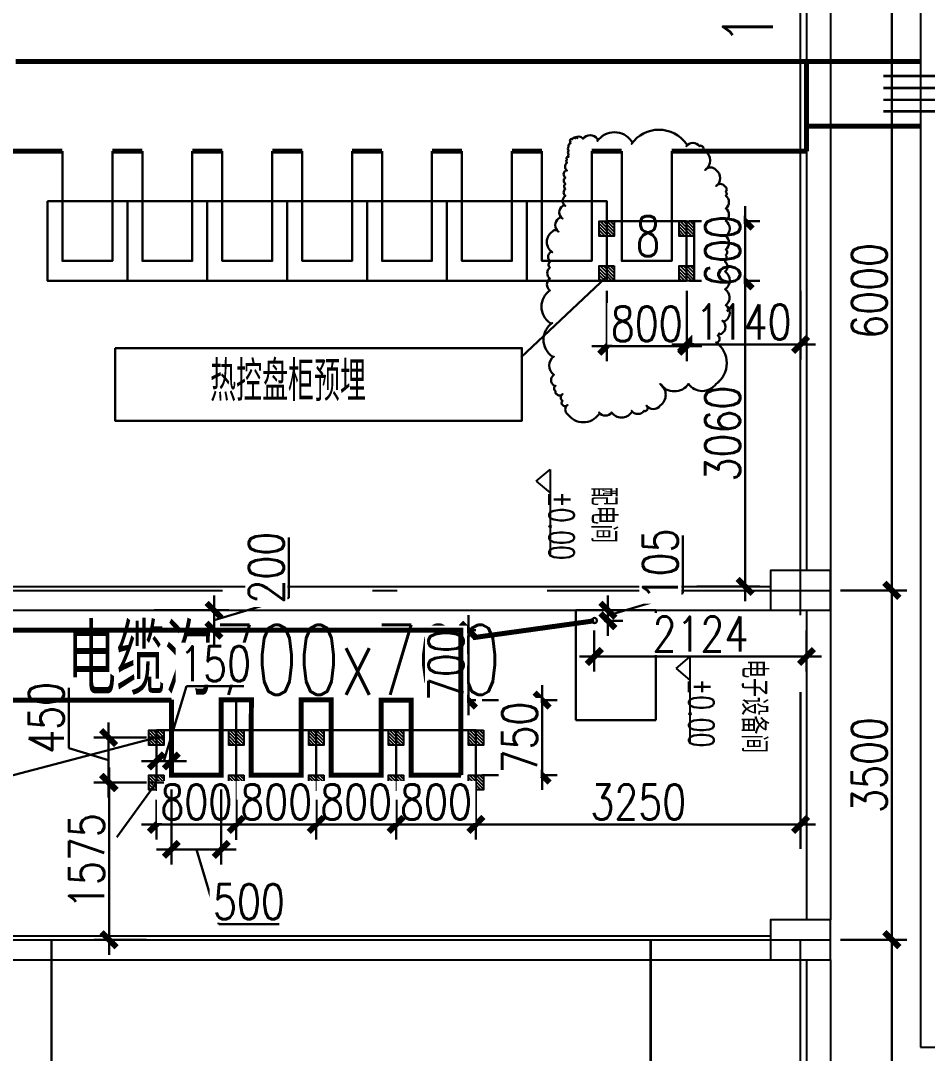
# Model space of a CAD drawing. Header units: millimetres. Extents: x -437359 to 106527, y -82378 to 117612.
# Drawn here: x -269966 to -260887, y 37759 to 48105 of the extents above; entities that cross this region are included whole.
import ezdxf
from ezdxf.enums import TextEntityAlignment as Align

# ---------------------------------------------------------------- set-up
doc = ezdxf.new("R2010")
doc.units = ezdxf.units.MM
doc.linetypes.add('ACAD_ISO10W100', pattern=[18.5, 12, -3, 0.5, -3])
doc.linetypes.add('DASH', pattern=[0.35, 0.25, -0.1])
for name, color, linetype in [('DIM_SYMB', 3, 'Continuous'), ('桥架标注', 2, 'Continuous'), ('生活水管道', 150, 'Continuous'), ('电气尺寸标注', 3, 'Continuous'), ('电气标注', 2, 'Continuous'), ('电缆敷设', 6, 'DASH')]:
    doc.layers.add(name, color=color, linetype=linetype)
doc.layers.add('中心线', color=1, linetype='ACAD_ISO10W100', lineweight=5)
doc.layers.add('电缆通道', color=3, linetype='Continuous', lineweight=30)
doc.styles.add('geditxt1', font='geditxt.shx', dxfattribs={"width": 0.65, "bigfont": 'hzfs_1.shx'})
doc.styles.add('HZ', font='geditxt.shx', dxfattribs={"width": 0.8, "bigfont": 'hzfs_1.shx'})
doc.styles.add('STYLE1', font='geditxt.shx', dxfattribs={"width": 0.7, "bigfont": 'hzfs_1.shx'})
doc.styles.add('统一字体', font='geditxt.shx', dxfattribs={"width": 0.75, "bigfont": 'hzfs_1.shx'})
doc.linetypes.add('10421', pattern='A,2,[150,AcadEref.ttf,S=1,R=0,X=0,Y=1],1e-11', length=2)
doc.dimstyles.new('yk1.50', dxfattribs={"dimtxt": 350, "dimasz": 150, "dimexe": 150, "dimexo": 100, "dimgap": 50, "dimtad": 1, "dimdec": 0, "dimdsep": 46, "dimtxsty": 'HZ', "dimblk": 'ARCHTICK', "dimcen": 2.5, "dimdle": 150, "dimclrd": 256, "dimclre": 256, "dimclrt": 256, "dimadec": 0, "dimazin": 0, "dimtfac": 1, "dimtdec": 0, "dimtmove": 1, "dimatfit": 3, "dimfxl": 1, "dimlwd": -1, "dimlwe": -1, "dimarcsym": 0})

# ---------------------------------------------------------------- blocks, each defined once
blk = doc.blocks.new('_ArchTick')
at = {"color": 0, "linetype": 'ByBlock', "const_width": 0.4}
blk.add_lwpolyline([(-0.5, -0.5), (0.5, 0.5)], dxfattribs=at)
blk = doc.blocks.new('*D87')
at = {"layer": 'Defpoints', "color": 0}
for p in [(-261857, 48398), (-261857, 42398), (-261243, 42398)]:
    blk.add_point(p, dxfattribs=at)
at = {"layer": '电缆通道'}
for p, q in [((-261243, 48548), (-261243, 42248)), ((-261757, 48398), (-261093, 48398)), ((-261757, 42398), (-261093, 42398))]:
    blk.add_line(p, q, dxfattribs=at)
at = {"layer": '电缆通道', "xscale": 150, "yscale": 150, "zscale": 150}
for p, rotation in [((-261243, 48398), 90), ((-261243, 42398), 270)]:
    blk.add_blockref('_ArchTick', p, dxfattribs=dict(at, rotation=rotation))
at = {"layer": '电缆通道', "insert": (-261468, 45398), "char_height": 350, "attachment_point": 5, "rotation": 90, "style": 'HZ'}
blk.add_mtext('6000', dxfattribs=at)
blk = doc.blocks.new('*D88')
at = {"layer": 'Defpoints', "color": 0}
for p in [(-261857, 42398), (-261857, 38898), (-261243, 38898)]:
    blk.add_point(p, dxfattribs=at)
at = {"layer": '电缆通道'}
for p, q in [((-261243, 42548), (-261243, 38748)), ((-261757, 42398), (-261093, 42398)), ((-261757, 38898), (-261093, 38898))]:
    blk.add_line(p, q, dxfattribs=at)
at = {"layer": '电缆通道', "xscale": 150, "yscale": 150, "zscale": 150}
for p, rotation in [((-261243, 42398), 90), ((-261243, 38898), 270)]:
    blk.add_blockref('_ArchTick', p, dxfattribs=dict(at, rotation=rotation))
at = {"layer": '电缆通道', "insert": (-261468, 40648), "char_height": 350, "attachment_point": 5, "rotation": 90, "style": 'HZ'}
blk.add_mtext('3500', dxfattribs=at)
blk = doc.blocks.new('*D89')
at = {"layer": 'Defpoints', "color": 0}
for p in [(-261857, 38898), (-261857, 32898), (-261243, 32898)]:
    blk.add_point(p, dxfattribs=at)
at = {"layer": '电缆通道'}
for p, q in [((-261243, 39048), (-261243, 32748)), ((-261757, 38898), (-261093, 38898)), ((-261757, 32898), (-261093, 32898))]:
    blk.add_line(p, q, dxfattribs=at)
at = {"layer": '电缆通道', "xscale": 150, "yscale": 150, "zscale": 150}
for p, rotation in [((-261243, 38898), 90), ((-261243, 32898), 270)]:
    blk.add_blockref('_ArchTick', p, dxfattribs=dict(at, rotation=rotation))
at = {"layer": '电缆通道', "insert": (-261468, 35898), "char_height": 350, "attachment_point": 5, "rotation": 90, "style": 'HZ'}
blk.add_mtext('6000', dxfattribs=at)
blk = doc.blocks.new('*D329')
at = {"layer": 'Defpoints', "color": 0}
for p in [(-265407, 40998), (-262157, 40998), (-262157, 40053)]:
    blk.add_point(p, dxfattribs=at)
at = {"layer": '电缆通道'}
for p, q in [((-265407, 40653), (-265407, 39903)), ((-262157, 40653), (-262157, 39903)), ((-265557, 40053), (-262007, 40053))]:
    blk.add_line(p, q, dxfattribs=at)
at = {"layer": '电缆通道', "xscale": 150, "yscale": 150, "zscale": 150, "rotation": 180}
blk.add_blockref('_ArchTick', (-265407, 40053), dxfattribs=at)
at = {"layer": '电缆通道', "xscale": 150, "yscale": 150, "zscale": 150}
blk.add_blockref('_ArchTick', (-262157, 40053), dxfattribs=at)
at = {"layer": '电缆通道', "insert": (-263782, 40278), "char_height": 350, "attachment_point": 5, "style": 'HZ', "bg_fill": 3, "box_fill_scale": 1.1, "bg_fill_color": 256, "bg_fill_true_color": 13158600, "bg_fill_transparency": 2048728}
blk.add_mtext('3250', dxfattribs=at)
blk = doc.blocks.new('*D330')
at = {"layer": '电缆通道'}
for p, q in [((-266207, 40298), (-266207, 39903)), ((-265407, 40298), (-265407, 39903)), ((-266357, 40053), (-265257, 40053))]:
    blk.add_line(p, q, dxfattribs=at)
at = {"layer": '电缆通道', "xscale": 150, "yscale": 150, "zscale": 150, "rotation": 180}
blk.add_blockref('_ArchTick', (-266207, 40053), dxfattribs=at)
at = {"layer": '电缆通道', "xscale": 150, "yscale": 150, "zscale": 150}
blk.add_blockref('_ArchTick', (-265407, 40053), dxfattribs=at)
at = {"layer": '电缆通道', "insert": (-265807, 40278), "char_height": 350, "attachment_point": 5, "style": 'HZ', "bg_fill": 3, "box_fill_scale": 1.1, "bg_fill_color": 256, "bg_fill_true_color": 13158600, "bg_fill_transparency": 3316204}
blk.add_mtext('800', dxfattribs=at)
at = {"layer": 'Defpoints', "color": 0}
for p in [(-266207, 40398), (-265407, 40398), (-265407, 40053)]:
    blk.add_point(p, dxfattribs=at)
blk = doc.blocks.new('*D331')
at = {"layer": '电缆通道'}
for p, q in [((-267007, 40298), (-267007, 39903)), ((-266207, 40298), (-266207, 39903)), ((-267157, 40053), (-266057, 40053))]:
    blk.add_line(p, q, dxfattribs=at)
at = {"layer": '电缆通道', "xscale": 150, "yscale": 150, "zscale": 150, "rotation": 180}
blk.add_blockref('_ArchTick', (-267007, 40053), dxfattribs=at)
at = {"layer": '电缆通道', "xscale": 150, "yscale": 150, "zscale": 150}
blk.add_blockref('_ArchTick', (-266207, 40053), dxfattribs=at)
at = {"layer": '电缆通道', "insert": (-266607, 40278), "char_height": 350, "attachment_point": 5, "style": 'HZ', "bg_fill": 3, "box_fill_scale": 1.1, "bg_fill_color": 256, "bg_fill_true_color": 13158600, "bg_fill_transparency": 3360684}
blk.add_mtext('800', dxfattribs=at)
at = {"layer": 'Defpoints', "color": 0}
for p in [(-267007, 40398), (-266207, 40398), (-266207, 40053)]:
    blk.add_point(p, dxfattribs=at)
blk = doc.blocks.new('*D332')
at = {"layer": '电缆通道'}
for p, q in [((-267807, 40298), (-267807, 39903)), ((-267007, 40298), (-267007, 39903)), ((-267957, 40053), (-266857, 40053))]:
    blk.add_line(p, q, dxfattribs=at)
at = {"layer": '电缆通道', "xscale": 150, "yscale": 150, "zscale": 150, "rotation": 180}
blk.add_blockref('_ArchTick', (-267807, 40053), dxfattribs=at)
at = {"layer": '电缆通道', "xscale": 150, "yscale": 150, "zscale": 150}
blk.add_blockref('_ArchTick', (-267007, 40053), dxfattribs=at)
at = {"layer": '电缆通道', "insert": (-267407, 40278), "char_height": 350, "attachment_point": 5, "style": 'HZ', "bg_fill": 3, "box_fill_scale": 1.1, "bg_fill_color": 256, "bg_fill_true_color": 13158600, "bg_fill_transparency": 2050276}
blk.add_mtext('800', dxfattribs=at)
at = {"layer": 'Defpoints', "color": 0}
for p in [(-267807, 40398), (-267007, 40398), (-267007, 40053)]:
    blk.add_point(p, dxfattribs=at)
blk = doc.blocks.new('*D333')
at = {"layer": '电缆通道'}
for p, q in [((-268607, 40298), (-268607, 39903)), ((-267807, 40298), (-267807, 39903)), ((-268757, 40053), (-267657, 40053))]:
    blk.add_line(p, q, dxfattribs=at)
at = {"layer": '电缆通道', "xscale": 150, "yscale": 150, "zscale": 150, "rotation": 180}
blk.add_blockref('_ArchTick', (-268607, 40053), dxfattribs=at)
at = {"layer": '电缆通道', "xscale": 150, "yscale": 150, "zscale": 150}
blk.add_blockref('_ArchTick', (-267807, 40053), dxfattribs=at)
at = {"layer": '电缆通道', "insert": (-268207, 40278), "char_height": 350, "attachment_point": 5, "style": 'HZ', "bg_fill": 3, "box_fill_scale": 1.1, "bg_fill_color": 256, "bg_fill_true_color": 13158600, "bg_fill_transparency": 2050276}
blk.add_mtext('800', dxfattribs=at)
at = {"layer": 'Defpoints', "color": 0}
for p in [(-268607, 40398), (-267807, 40398), (-267807, 40053)]:
    blk.add_point(p, dxfattribs=at)
blk = doc.blocks.new('*D334')
at = {"layer": 'Defpoints', "color": 0}
for p in [(-268607, 40473), (-269081, 38898), (-268607, 38898)]:
    blk.add_point(p, dxfattribs=at)
at = {"layer": '电缆通道'}
for p, q in [((-269081, 40623), (-269081, 38748)), ((-268707, 40473), (-269231, 40473)), ((-268707, 38898), (-269231, 38898))]:
    blk.add_line(p, q, dxfattribs=at)
at = {"layer": '电缆通道', "xscale": 150, "yscale": 150, "zscale": 150}
for p, rotation in [((-269081, 40473), 90), ((-269081, 38898), 270)]:
    blk.add_blockref('_ArchTick', p, dxfattribs=dict(at, rotation=rotation))
at = {"layer": '电缆通道', "insert": (-269306, 39685), "char_height": 350, "attachment_point": 5, "rotation": 90, "style": 'HZ', "bg_fill": 3, "box_fill_scale": 1.1, "bg_fill_color": 256, "bg_fill_true_color": 13158600, "bg_fill_transparency": 2050792}
blk.add_mtext('1575', dxfattribs=at)
blk = doc.blocks.new('*D335')
at = {"layer": 'Defpoints', "color": 0}
for p in [(-269085, 40923), (-268607, 40923), (-268607, 40473)]:
    blk.add_point(p, dxfattribs=at)
at = {"layer": '电缆通道'}
for p, q in [((-269485, 40818), (-269485, 41422)), ((-269085, 40323), (-269085, 41073)), ((-268707, 40923), (-269235, 40923)), ((-269085, 40698), (-269485, 40818)), ((-268707, 40473), (-269235, 40473))]:
    blk.add_line(p, q, dxfattribs=at)
at = {"layer": '电缆通道', "xscale": 150, "yscale": 150, "zscale": 150}
for p, rotation in [((-269085, 40923), 90), ((-269085, 40473), 270)]:
    blk.add_blockref('_ArchTick', p, dxfattribs=dict(at, rotation=rotation))
at = {"layer": '电缆通道', "insert": (-269710, 41120), "char_height": 350, "attachment_point": 5, "rotation": 90, "style": 'HZ', "bg_fill": 3, "box_fill_scale": 1.1, "bg_fill_color": 256, "bg_fill_true_color": 13158600, "bg_fill_transparency": 2050792}
blk.add_mtext('450', dxfattribs=at)
blk = doc.blocks.new('*D336')
at = {"layer": 'Defpoints', "color": 0}
for p in [(-268607, 40688), (-268607, 40688), (-268457, 40688)]:
    blk.add_point(p, dxfattribs=at)
at = {"layer": '电缆通道'}
for p, q in [((-268532, 40688), (-268307, 41438)), ((-268307, 41438), (-267731, 41438)), ((-268607, 40688), (-268607, 40838)), ((-268457, 40688), (-268457, 40838)), ((-268307, 40688), (-268757, 40688))]:
    blk.add_line(p, q, dxfattribs=at)
at = {"layer": '电缆通道', "xscale": 150, "yscale": 150, "zscale": 150, "rotation": 180}
blk.add_blockref('_ArchTick', (-268607, 40688), dxfattribs=at)
at = {"layer": '电缆通道', "xscale": 150, "yscale": 150, "zscale": 150}
blk.add_blockref('_ArchTick', (-268457, 40688), dxfattribs=at)
at = {"layer": '电缆通道', "insert": (-268019, 41663), "char_height": 350, "attachment_point": 5, "style": 'HZ', "bg_fill": 3, "box_fill_scale": 1.1, "bg_fill_color": 256, "bg_fill_true_color": 13158600, "bg_fill_transparency": 4062496}
blk.add_mtext('150', dxfattribs=at)
blk = doc.blocks.new('*D337')
at = {"layer": 'Defpoints', "color": 0}
for p in [(-268457, 40548), (-267957, 40548), (-267957, 39803)]:
    blk.add_point(p, dxfattribs=at)
at = {"layer": '电缆通道'}
for p, q in [((-268457, 40403), (-268457, 39653)), ((-267957, 40403), (-267957, 39653)), ((-268607, 39803), (-267807, 39803)), ((-268207, 39803), (-267982, 39053)), ((-267982, 39053), (-267378, 39053))]:
    blk.add_line(p, q, dxfattribs=at)
at = {"layer": '电缆通道', "xscale": 150, "yscale": 150, "zscale": 150, "rotation": 180}
blk.add_blockref('_ArchTick', (-268457, 39803), dxfattribs=at)
at = {"layer": '电缆通道', "xscale": 150, "yscale": 150, "zscale": 150}
blk.add_blockref('_ArchTick', (-267957, 39803), dxfattribs=at)
at = {"layer": '电缆通道', "insert": (-267680, 39278), "char_height": 350, "attachment_point": 5, "style": 'HZ', "bg_fill": 3, "box_fill_scale": 1.1, "bg_fill_color": 256, "bg_fill_true_color": 13158600, "bg_fill_transparency": 4053628}
blk.add_mtext('500', dxfattribs=at)
blk = doc.blocks.new('*D338')
at = {"layer": 'Defpoints', "color": 0}
for p in [(-272049, 42198), (-268030, 42198), (-272049, 41998)]:
    blk.add_point(p, dxfattribs=at)
at = {"layer": '电缆通道'}
for p, q in [((-267280, 42323), (-267280, 42927)), ((-268030, 41848), (-268030, 42348)), ((-268030, 42098), (-267280, 42323)), ((-268630, 42198), (-267880, 42198)), ((-268630, 41998), (-267880, 41998))]:
    blk.add_line(p, q, dxfattribs=at)
at = {"layer": '电缆通道', "xscale": 150, "yscale": 150, "zscale": 150}
for p, rotation in [((-268030, 42198), 90), ((-268030, 41998), 270)]:
    blk.add_blockref('_ArchTick', p, dxfattribs=dict(at, rotation=rotation))
at = {"layer": '电缆通道', "insert": (-267505, 42625), "char_height": 350, "attachment_point": 5, "rotation": 90, "style": 'HZ', "bg_fill": 3, "box_fill_scale": 1.1, "bg_fill_color": 256, "bg_fill_true_color": 13158600, "bg_fill_transparency": 1437}
blk.add_mtext('200', dxfattribs=at)
blk = doc.blocks.new('*D339')
at = {"layer": 'Defpoints', "color": 0}
for p in [(-265407, 41998), (-265407, 41298)]:
    blk.add_point(p, dxfattribs=at)
at = {"layer": '电缆通道'}
for p, q in [((-265482, 42148), (-265482, 41148)), ((-265482, 41998), (-265632, 41998)), ((-265482, 41298), (-265632, 41298))]:
    blk.add_line(p, q, dxfattribs=at)
at = {"layer": '电缆通道', "xscale": 150, "yscale": 150, "zscale": 150}
for p, rotation in [((-265482, 41998), 90), ((-265482, 41298), 270)]:
    blk.add_blockref('_ArchTick', p, dxfattribs=dict(at, rotation=rotation))
at = {"layer": '电缆通道', "insert": (-265707, 41648), "char_height": 350, "attachment_point": 5, "rotation": 90, "style": 'HZ', "bg_fill": 3, "box_fill_scale": 1.1, "bg_fill_color": 256, "bg_fill_true_color": 13158600, "bg_fill_transparency": 4031356}
blk.add_mtext('700', dxfattribs=at)
at = {"layer": 'Defpoints', "color": 0}
blk.add_point((-265482, 41298), dxfattribs=at)
blk = doc.blocks.new('*D340')
at = {"layer": 'Defpoints', "color": 0}
for p in [(-265557, 41298), (-265557, 40548)]:
    blk.add_point(p, dxfattribs=at)
at = {"layer": '电缆通道'}
for p, q in [((-264745, 41448), (-264745, 40398)), ((-265345, 41298), (-264595, 41298)), ((-265345, 40548), (-264595, 40548))]:
    blk.add_line(p, q, dxfattribs=at)
at = {"layer": '电缆通道', "xscale": 150, "yscale": 150, "zscale": 150}
for p, rotation in [((-264745, 41298), 90), ((-264745, 40548), 270)]:
    blk.add_blockref('_ArchTick', p, dxfattribs=dict(at, rotation=rotation))
at = {"layer": '电缆通道', "insert": (-264970, 40923), "char_height": 350, "attachment_point": 5, "rotation": 90, "style": 'HZ', "bg_fill": 3, "box_fill_scale": 1.1, "bg_fill_color": 256, "bg_fill_true_color": 13158600, "bg_fill_transparency": 10742256}
blk.add_mtext('750', dxfattribs=at)
at = {"layer": 'Defpoints', "color": 0}
blk.add_point((-264745, 40548), dxfattribs=at)
blk = doc.blocks.new('*D341')
at = {"layer": 'Defpoints', "color": 0}
for p in [(-264223, 42198), (-264086, 42198), (-264223, 42093)]:
    blk.add_point(p, dxfattribs=at)
at = {"layer": '电缆通道'}
for p, q in [((-263336, 42370), (-263336, 42946)), ((-264086, 42145), (-263336, 42370)), ((-264086, 41943), (-264086, 42348)), ((-264123, 42198), (-263936, 42198)), ((-264123, 42093), (-263936, 42093))]:
    blk.add_line(p, q, dxfattribs=at)
at = {"layer": '电缆通道', "xscale": 150, "yscale": 150, "zscale": 150}
for p, rotation in [((-264086, 42198), 90), ((-264086, 42093), 270)]:
    blk.add_blockref('_ArchTick', p, dxfattribs=dict(at, rotation=rotation))
at = {"layer": '电缆通道', "insert": (-263561, 42658), "char_height": 350, "attachment_point": 5, "rotation": 90, "style": 'HZ', "bg_fill": 3, "box_fill_scale": 1.1, "bg_fill_color": 256, "bg_fill_true_color": 13158600, "bg_fill_transparency": 4111516}
blk.add_mtext('105', dxfattribs=at)
blk = doc.blocks.new('*D342')
at = {"layer": 'Defpoints', "color": 0}
for p in [(-264222, 42095), (-262097, 42095), (-262097, 41735)]:
    blk.add_point(p, dxfattribs=at)
at = {"layer": '电缆通道'}
for p, q in [((-264222, 41995), (-264222, 41585)), ((-262097, 41995), (-262097, 41585)), ((-264372, 41735), (-261947, 41735))]:
    blk.add_line(p, q, dxfattribs=at)
at = {"layer": '电缆通道', "xscale": 150, "yscale": 150, "zscale": 150, "rotation": 180}
blk.add_blockref('_ArchTick', (-264222, 41735), dxfattribs=at)
at = {"layer": '电缆通道', "xscale": 150, "yscale": 150, "zscale": 150}
blk.add_blockref('_ArchTick', (-262097, 41735), dxfattribs=at)
at = {"layer": '电缆通道', "insert": (-263159, 41960), "char_height": 350, "attachment_point": 5, "style": 'HZ', "bg_fill": 3, "box_fill_scale": 1.1, "bg_fill_color": 256, "bg_fill_true_color": 13158600, "bg_fill_transparency": 2060416}
blk.add_mtext('2124', dxfattribs=at)
blk = doc.blocks.new('*D616')
at = {"layer": 'Defpoints', "color": 0}
for p in [(-264097, 45498), (-263297, 45498)]:
    blk.add_point(p, dxfattribs=at)
at = {"layer": '电缆通道'}
for p, q in [((-264097, 45398), (-264097, 44693)), ((-263297, 45398), (-263297, 44693)), ((-264247, 44843), (-263147, 44843))]:
    blk.add_line(p, q, dxfattribs=at)
at = {"layer": '电缆通道', "xscale": 150, "yscale": 150, "zscale": 150, "rotation": 180}
blk.add_blockref('_ArchTick', (-264097, 44843), dxfattribs=at)
at = {"layer": '电缆通道', "xscale": 150, "yscale": 150, "zscale": 150}
blk.add_blockref('_ArchTick', (-263297, 44843), dxfattribs=at)
at = {"layer": '电缆通道', "insert": (-263697, 45068), "char_height": 350, "attachment_point": 5, "style": 'HZ', "bg_fill": 3, "box_fill_scale": 1.1, "bg_fill_color": 256, "bg_fill_true_color": 13158600, "bg_fill_transparency": 1472}
blk.add_mtext('800', dxfattribs=at)
at = {"layer": 'Defpoints', "color": 0}
blk.add_point((-263297, 44843), dxfattribs=at)
blk = doc.blocks.new('*D617')
at = {"layer": 'Defpoints', "color": 0}
for p in [(-263297, 45498), (-262157, 45498), (-262157, 44862)]:
    blk.add_point(p, dxfattribs=at)
at = {"layer": '电缆通道'}
for p, q in [((-263297, 45398), (-263297, 44712)), ((-262157, 45398), (-262157, 44712)), ((-263447, 44862), (-262007, 44862))]:
    blk.add_line(p, q, dxfattribs=at)
at = {"layer": '电缆通道', "xscale": 150, "yscale": 150, "zscale": 150, "rotation": 180}
blk.add_blockref('_ArchTick', (-263297, 44862), dxfattribs=at)
at = {"layer": '电缆通道', "xscale": 150, "yscale": 150, "zscale": 150}
blk.add_blockref('_ArchTick', (-262157, 44862), dxfattribs=at)
at = {"layer": '电缆通道', "insert": (-262727, 45087), "char_height": 350, "attachment_point": 5, "style": 'HZ', "bg_fill": 3, "box_fill_scale": 1.1, "bg_fill_color": 256, "bg_fill_true_color": 13158600, "bg_fill_transparency": 87}
blk.add_mtext('1140', dxfattribs=at)
blk = doc.blocks.new('*D618')
at = {"layer": 'Defpoints', "color": 0}
for p in [(-263297, 45498), (-263297, 42438), (-262713, 42438)]:
    blk.add_point(p, dxfattribs=at)
at = {"layer": '电缆通道'}
for p, q in [((-262713, 45648), (-262713, 42288)), ((-263197, 45498), (-262563, 45498)), ((-263197, 42438), (-262563, 42438))]:
    blk.add_line(p, q, dxfattribs=at)
at = {"layer": '电缆通道', "xscale": 150, "yscale": 150, "zscale": 150}
for p, rotation in [((-262713, 45498), 90), ((-262713, 42438), 270)]:
    blk.add_blockref('_ArchTick', p, dxfattribs=dict(at, rotation=rotation))
at = {"layer": '电缆通道', "insert": (-262938, 43968), "char_height": 350, "attachment_point": 5, "rotation": 90, "style": 'HZ', "bg_fill": 3, "box_fill_scale": 1.1, "bg_fill_color": 256, "bg_fill_true_color": 13158600, "bg_fill_transparency": 982}
blk.add_mtext('3060', dxfattribs=at)
blk = doc.blocks.new('*D621')
at = {"layer": 'Defpoints', "color": 0}
for p in [(-263372, 46098), (-263372, 45498)]:
    blk.add_point(p, dxfattribs=at)
at = {"layer": '电缆通道'}
for p, q in [((-262713, 46248), (-262713, 45348)), ((-263272, 46098), (-262563, 46098)), ((-263272, 45498), (-262563, 45498))]:
    blk.add_line(p, q, dxfattribs=at)
at = {"layer": '电缆通道', "xscale": 150, "yscale": 150, "zscale": 150}
for p, rotation in [((-262713, 46098), 90), ((-262713, 45498), 270)]:
    blk.add_blockref('_ArchTick', p, dxfattribs=dict(at, rotation=rotation))
at = {"layer": '电缆通道', "insert": (-262938, 45798), "char_height": 350, "attachment_point": 5, "rotation": 90, "style": 'HZ', "bg_fill": 3, "box_fill_scale": 1.1, "bg_fill_color": 256, "bg_fill_true_color": 13158600, "bg_fill_transparency": 2947}
blk.add_mtext('600', dxfattribs=at)
at = {"layer": 'Defpoints', "color": 0}
blk.add_point((-262713, 45498), dxfattribs=at)

msp = doc.modelspace()

# ---------------------------------------------------------------- hatches: boundary and pattern name
h = msp.add_hatch()
h.set_pattern_fill('ANSI31', color=256, scale=15, angle=-90, style=0)
h.set_pattern_definition([(315, (-181830.649, 313725.658), (16.8379802, 16.8379802), [])])
h.paths.add_polyline_path([(-264022.3, 46097.8), (-264022.3, 45947.8), (-264172.3, 45947.8), (-264172.3, 46097.8)])
h = msp.add_hatch()
h.set_pattern_fill('ANSI31', color=256, scale=15, angle=-90, style=0)
h.set_pattern_definition([(315, (-181030.649, 313725.658), (16.8379802, 16.8379802), [])])
h.paths.add_polyline_path([(-263222.3, 46097.8), (-263222.3, 45947.8), (-263372.3, 45947.8), (-263372.3, 46097.8)])
h = msp.add_hatch()
h.set_pattern_fill('ANSI31', color=256, scale=15, angle=-90, style=0)
h.set_pattern_definition([(315, (-181830.649, 313275.658), (16.8379802, 16.8379802), [])])
h.paths.add_polyline_path([(-264022.3, 45647.8), (-264022.3, 45497.8), (-264172.3, 45497.8), (-264172.3, 45647.8)])
h = msp.add_hatch()
h.set_pattern_fill('ANSI31', color=256, scale=15, angle=-90, style=0)
h.set_pattern_definition([(315, (-181030.649, 313275.658), (16.8379802, 16.8379802), [])])
h.paths.add_polyline_path([(-263222.3, 45647.8), (-263222.3, 45497.8), (-263372.3, 45497.8), (-263372.3, 45647.8)])
h = msp.add_hatch()
h.set_pattern_fill('ANSI31', color=256, scale=15, angle=-90, style=0)
h.set_pattern_definition([(315, (-186340.397, 308625.658), (16.8379802, 16.8379802), [])])
h.paths.add_polyline_path([(-268532, 40997.8), (-268532, 40847.8), (-268682, 40847.8), (-268682, 40997.8)])
h = msp.add_hatch()
h.set_pattern_fill('ANSI31', color=256, scale=15, angle=-90, style=0)
h.set_pattern_definition([(315, (-185540.397, 308625.658), (16.8379802, 16.8379802), [])])
h.paths.add_polyline_path([(-267732, 40997.8), (-267732, 40847.8), (-267882, 40847.8), (-267882, 40997.8)])
h = msp.add_hatch()
h.set_pattern_fill('ANSI31', color=256, scale=15, angle=-90, style=0)
h.set_pattern_definition([(315, (-184740.397, 308625.658), (16.8379802, 16.8379802), [])])
h.paths.add_polyline_path([(-266932, 40997.8), (-266932, 40847.8), (-267082, 40847.8), (-267082, 40997.8)])
h = msp.add_hatch()
h.set_pattern_fill('ANSI31', color=256, scale=15, angle=-90, style=0)
h.set_pattern_definition([(315, (-183940.397, 308625.658), (16.8379802, 16.8379802), [])])
h.paths.add_polyline_path([(-266132, 40997.8), (-266132, 40847.8), (-266282, 40847.8), (-266282, 40997.8)])
h = msp.add_hatch()
h.set_pattern_fill('ANSI31', color=256, scale=15, angle=-90, style=0)
h.set_pattern_definition([(315, (-183140.397, 308625.658), (16.8379802, 16.8379802), [])])
h.paths.add_polyline_path([(-265332, 40997.8), (-265332, 40847.8), (-265482, 40847.8), (-265482, 40997.8)])
h = msp.add_hatch()
h.set_pattern_fill('ANSI31', color=256, scale=15, angle=-90, style=0)
h.set_pattern_definition([(315, (-186340.397, 308175.658), (16.8379802, 16.8379802), [])])
h.paths.add_polyline_path([(-268532, 40547.8), (-268532, 40397.8), (-268682, 40397.8), (-268682, 40547.8)])
h = msp.add_hatch()
h.set_pattern_fill('ANSI31', color=256, scale=15, angle=-90, style=0)
h.set_pattern_definition([(315, (-185540.397, 308175.658), (16.8379802, 16.8379802), [])])
h.paths.add_polyline_path([(-267732, 40547.8), (-267732, 40397.8), (-267882, 40397.8), (-267882, 40547.8)])
h = msp.add_hatch()
h.set_pattern_fill('ANSI31', color=256, scale=15, angle=-90, style=0)
h.set_pattern_definition([(315, (-184740.397, 308175.658), (16.8379802, 16.8379802), [])])
h.paths.add_polyline_path([(-266932, 40547.8), (-266932, 40397.8), (-267082, 40397.8), (-267082, 40547.8)])
h = msp.add_hatch()
h.set_pattern_fill('ANSI31', color=256, scale=15, angle=-90, style=0)
h.set_pattern_definition([(315, (-183940.397, 308175.658), (16.8379802, 16.8379802), [])])
h.paths.add_polyline_path([(-266132, 40547.8), (-266132, 40397.8), (-266282, 40397.8), (-266282, 40547.8)])
h = msp.add_hatch()
h.set_pattern_fill('ANSI31', color=256, scale=15, angle=-90, style=0)
h.set_pattern_definition([(315, (-183140.397, 308175.658), (16.8379802, 16.8379802), [])])
h.paths.add_polyline_path([(-265332, 40547.8), (-265332, 40397.8), (-265482, 40397.8), (-265482, 40547.8)])

# ---------------------------------------------------------------- linework, layer by layer
for p, q in [((-260957.3, 59597.8), (-260957.3, 37821.1)), ((-262097.3, 48197.8), (-262097.3, 42597.8)), ((-261857.3, 48197.8), (-261857.3, 42197.8)), ((-270857.3, 42437.8), (-262457.3, 42437.8)), ((-270857.3, 42197.8), (-262457.3, 42197.8)), ((-262097.3, 42197.8), (-262097.3, 39097.8)), ((-261857.3, 42197.8), (-261857.3, 39097.8)), ((-270857.3, 38937.8), (-262457.3, 38937.8)), ((-270857.3, 38937.8), (-262457.3, 38937.8)), ((-270107.3, 38697.8), (-262457.3, 38697.8)), ((-270107.3, 38697.8), (-262457.3, 38697.8)), ((-262097.3, 38697.8), (-262097.3, 33097.8)), ((-261857.3, 38697.8), (-261857.3, 33097.8)), ((-260957.3, 37821.1), (-231945.3, 37821.1))]:
    msp.add_line(p, q)
at = {"color": 6}
for points in [[(-264022.3, 46097.8), (-264022.3, 45947.8), (-264172.3, 45947.8), (-264172.3, 46097.8)], [(-263222.3, 46097.8), (-263222.3, 45947.8), (-263372.3, 45947.8), (-263372.3, 46097.8)], [(-264022.3, 45647.8), (-264022.3, 45497.8), (-264172.3, 45497.8), (-264172.3, 45647.8)], [(-263222.3, 45647.8), (-263222.3, 45497.8), (-263372.3, 45497.8), (-263372.3, 45647.8)], [(-268532, 40997.8), (-268532, 40847.8), (-268682, 40847.8), (-268682, 40997.8)], [(-267732, 40997.8), (-267732, 40847.8), (-267882, 40847.8), (-267882, 40997.8)], [(-266932, 40997.8), (-266932, 40847.8), (-267082, 40847.8), (-267082, 40997.8)], [(-266132, 40997.8), (-266132, 40847.8), (-266282, 40847.8), (-266282, 40997.8)], [(-265332, 40997.8), (-265332, 40847.8), (-265482, 40847.8), (-265482, 40997.8)], [(-268532, 40547.8), (-268532, 40397.8), (-268682, 40397.8), (-268682, 40547.8)], [(-267732, 40547.8), (-267732, 40397.8), (-267882, 40397.8), (-267882, 40547.8)], [(-266932, 40547.8), (-266932, 40397.8), (-267082, 40397.8), (-267082, 40547.8)], [(-266132, 40547.8), (-266132, 40397.8), (-266282, 40397.8), (-266282, 40547.8)], [(-265332, 40547.8), (-265332, 40397.8), (-265482, 40397.8), (-265482, 40547.8)]]:
    msp.add_lwpolyline(points, close=True, dxfattribs=at)
for points in [[(-262457.3, 42197.8), (-261857.3, 42197.8), (-261857.3, 42597.8), (-262457.3, 42597.8)], [(-262457.3, 38697.8), (-261857.3, 38697.8), (-261857.3, 39097.8), (-262457.3, 39097.8)], [(-262457.3, 38697.8), (-261857.3, 38697.8), (-261857.3, 39097.8), (-262457.3, 39097.8)]]:
    msp.add_lwpolyline(points, close=True)
at = {"layer": 'DIM_SYMB'}
for p, q in [((-264803.9, 43492.6), (-264665.6, 43608.9)), ((-264665.6, 43608.9), (-264665.6, 42737.3)), ((-264803.9, 43492.6), (-264665.6, 43376.3)), ((-263402.9, 41614.7), (-263264.5, 41731)), ((-263264.5, 41731), (-263264.5, 40859.4)), ((-263402.9, 41614.7), (-263264.5, 41498.4))]:
    msp.add_line(p, q, dxfattribs=at)
at = {"layer": '中心线', "color": 1, "lineweight": -2, "ltscale": 500}
for p, q in [((-262157.3, 46726), (-262157.3, 75911.4)), ((-262157.3, 32897.8), (-262157.3, 50091.4)), ((-262157.3, 32897.8), (-262157.3, 50091.4)), ((-273944.7, 42397.8), (-261857.3, 42397.8))]:
    msp.add_line(p, q, dxfattribs=at)
at = {"layer": '中心线', "color": 1, "linetype": '10421', "lineweight": -2, "ltscale": 500}
msp.add_line((-273944.7, 38897.8), (-261857.3, 38897.8), dxfattribs=at)
at = {"layer": '生活水管道', "linetype": 'ACAD_ISO10W100', "ltscale": 30, "const_width": 25}
for points in [[(-269657.3, 27897.8), (-269657.3, 38897.8)], [(-263657.3, 27897.8), (-263657.3, 38897.8)]]:
    msp.add_lwpolyline(points, dxfattribs=at)
at = {"layer": '电缆敷设', "ltscale": 500, "const_width": 25}
for points in [[(-261329.2, 47550.7), (-259929.2, 47550.7)], [(-261329.2, 47431.4), (-259929.2, 47431.4)], [(-261329.2, 47312.1), (-259929.2, 47312.1)], [(-261329.2, 47197.4), (-259929.2, 47197.4)]]:
    msp.add_lwpolyline(points, dxfattribs=at)
at = {"layer": '电缆通道', "color": 0}
for p, q in [((-264097.3, 45497.8), (-264097.3, 46097.8)), ((-263297.3, 46097.8), (-263297.3, 45497.8)), ((-263297.3, 45497.8), (-264097.3, 45497.8))]:
    msp.add_line(p, q, dxfattribs=at)
at = {"layer": '电缆通道'}
for p, q in [((-264097.3, 46097.8), (-263297.3, 46097.8)), ((-263222.3, 45497.8), (-263222.3, 46097.8)), ((-264406.9, 42197.8), (-264406.9, 41597.8)), ((-264406.9, 42197.8), (-264406.9, 41597.8)), ((-264406.9, 41597.8), (-264406.9, 42197.8)), ((-264406.9, 42197.8), (-263606.9, 42197.8)), ((-264406.9, 42197.8), (-263606.9, 42197.8)), ((-264406.9, 41097.8), (-264406.9, 42197.8)), ((-263606.9, 42197.8), (-263606.9, 41597.8)), ((-263606.9, 42197.8), (-263606.9, 41097.8)), ((-265557, 40547.8), (-265557, 41997.8)), ((-268457, 40547.8), (-268457, 41301.3)), ((-267957, 40547.8), (-267957, 41300.7)), ((-267657, 41300.4), (-267957, 41300.7)), ((-267807, 40997.8), (-267807, 41300.6)), ((-267657, 40547.8), (-267657, 41300.4)), ((-266857, 41299.5), (-267157, 41299.8)), ((-267157, 40547.8), (-267157, 41299.8)), ((-266857, 40547.8), (-266857, 41299.5)), ((-266357, 40547.8), (-266357, 41297.8)), ((-266357, 41297.8), (-266057, 41297.8)), ((-266057, 40547.8), (-266057, 41297.8)), ((-265557, 41297.8), (-265407, 41297.8)), ((-262157.3, 41379.1), (-262157.3, 39809)), ((-263606.9, 41097.8), (-264406.9, 41097.8)), ((-268607, 40397.8), (-268607, 40997.8)), ((-268607, 40997.8), (-267807, 40997.8)), ((-268607, 40997.8), (-268457, 40997.8)), ((-267807, 40997.8), (-267807, 40397.8)), ((-267807, 40397.8), (-267807, 40997.8)), ((-267807, 40997.8), (-267007, 40997.8)), ((-267807, 40397.8), (-267807, 40997.8)), ((-267007, 40997.8), (-267007, 40397.8)), ((-267007, 40397.8), (-267007, 40997.8)), ((-267007, 40997.8), (-266207, 40997.8)), ((-267007, 40397.8), (-267007, 40997.8)), ((-266207, 40997.8), (-266207, 40397.8)), ((-266207, 40997.8), (-266207, 40397.8)), ((-266207, 40397.8), (-266207, 40997.8)), ((-266207, 40997.8), (-265407, 40997.8)), ((-266207, 40397.8), (-266207, 40997.8)), ((-265407, 40997.8), (-265407, 40397.8)), ((-265407, 40397.8), (-265407, 40997.8)), ((-268682, 40922.8), (-268532, 40922.8)), ((-268457, 40547.8), (-267957, 40547.8)), ((-267657, 40547.8), (-267157, 40547.8)), ((-266857, 40547.8), (-266357, 40547.8)), ((-266057, 40547.8), (-265557, 40547.8)), ((-267807, 40397.8), (-268607, 40397.8)), ((-267007, 40397.8), (-267807, 40397.8)), ((-267807, 40397.8), (-267807, 39899.3)), ((-266207, 40397.8), (-267007, 40397.8)), ((-265407, 40397.8), (-266207, 40397.8))]:
    msp.add_line(p, q, dxfattribs=at)
at = {"layer": '电缆通道', "color": 4, "ltscale": 0.35}
for p, q in [((-265407, 41997.8), (-272351.8, 41997.8)), ((-268457, 41301.3), (-270757.3, 41304))]:
    msp.add_line(p, q, dxfattribs=at)
at = {"layer": '电缆通道', "color": 4, "ltscale": 0.35, "const_width": 50}
for points in [[(-270017.3, 47697.8), (-262097.3, 47697.8)], [(-260957.3, 47697.8), (-262097.3, 47697.8)], [(-260957.3, 47697.8), (-262097.3, 47697.8)], [(-260957.3, 47047.8), (-262097.3, 47047.8)], [(-260957.3, 47047.8), (-262097.3, 47047.8)], [(-270799.3, 46797.8), (-269547.3, 46797.8)], [(-269047.3, 46797.8), (-268747.3, 46797.8)], [(-268247.3, 46797.8), (-267947.3, 46797.8)], [(-267447.3, 46797.8), (-267147.3, 46797.8)], [(-266647.3, 46797.8), (-266347.3, 46797.8)], [(-265847.3, 46797.8), (-265547.3, 46797.8)], [(-265047.3, 46797.8), (-264747.3, 46797.8)], [(-264247.3, 46797.8), (-263947.3, 46797.8)], [(-263447.3, 46797.8), (-262097.3, 46797.8)]]:
    msp.add_lwpolyline(points, dxfattribs=at)
at = {"layer": '电缆通道', "const_width": 50}
for points in [[(-262097.3, 47697.8), (-262097.3, 46797.8)], [(-265439.9, 41923), (-264222.9, 42092.6)]]:
    msp.add_lwpolyline(points, dxfattribs=at)
at = {"layer": '电缆通道', "ltscale": 0.35}
for points in [[(-269047.3, 46797.8), (-269047.3, 45697.8), (-269547.3, 45697.8), (-269547.3, 46797.8)], [(-268247.3, 46797.8), (-268247.3, 45697.8), (-268747.3, 45697.8), (-268747.3, 46797.8)], [(-267447.3, 46797.8), (-267447.3, 45697.8), (-267947.3, 45697.8), (-267947.3, 46797.8)], [(-266647.3, 46797.8), (-266647.3, 45697.8), (-267147.3, 45697.8), (-267147.3, 46797.8)], [(-265847.3, 46797.8), (-265847.3, 45697.8), (-266347.3, 45697.8), (-266347.3, 46797.8)], [(-265047.3, 46797.8), (-265047.3, 45697.8), (-265547.3, 45697.8), (-265547.3, 46797.8)], [(-264247.3, 46797.8), (-264247.3, 45697.8), (-264747.3, 45697.8), (-264747.3, 46797.8)], [(-263447.3, 46797.8), (-263447.3, 45697.8), (-263947.3, 45697.8), (-263947.3, 46797.8)]]:
    msp.add_lwpolyline(points, dxfattribs=at)
at = {"layer": '电缆通道', "color": 0}
for points in [[(-269697.3, 46297.8), (-268897.3, 46297.8), (-268897.3, 45497.8), (-269697.3, 45497.8)], [(-268897.3, 46297.8), (-268097.3, 46297.8), (-268097.3, 45497.8), (-268897.3, 45497.8)], [(-268097.3, 46297.8), (-267297.3, 46297.8), (-267297.3, 45497.8), (-268097.3, 45497.8)], [(-267297.3, 46297.8), (-266497.3, 46297.8), (-266497.3, 45497.8), (-267297.3, 45497.8)], [(-266497.3, 46297.8), (-265697.3, 46297.8), (-265697.3, 45497.8), (-266497.3, 45497.8)], [(-265697.3, 46297.8), (-264897.3, 46297.8), (-264897.3, 45497.8), (-265697.3, 45497.8)], [(-264897.3, 46297.8), (-264097.3, 46297.8), (-264097.3, 45497.8), (-264897.3, 45497.8)]]:
    msp.add_lwpolyline(points, close=True, dxfattribs=at)
at = {"layer": '电缆通道'}
for points in [[(-269020.4, 44825.7), (-264946.4, 44825.7), (-264946.4, 44097.6), (-269020.4, 44097.6)], [(-268607, 40997.8), (-267807, 40997.8), (-267807, 40397.8), (-268607, 40397.8)], [(-267807, 40997.8), (-267007, 40997.8), (-267007, 40397.8), (-267807, 40397.8)], [(-267007, 40997.8), (-266207, 40997.8), (-266207, 40397.8), (-267007, 40397.8)], [(-266207, 40997.8), (-265407, 40997.8), (-265407, 40397.8), (-266207, 40397.8)]]:
    msp.add_lwpolyline(points, close=True, dxfattribs=at)
msp.add_circle((-264221.6, 42095.5), 25.9, dxfattribs=at)

# ---------------------------------------------------------------- texts
at = {"color": 0, "style": 'STYLE1'}
for s, width, p in [('%%P0.00', 0.7, (-264675, 43391.2)), ('配电间', 0.75, (-264252.3, 43434)), ('电子设备间', 0.75, (-262745.8, 41706.3)), ('%%P0.00', 0.7, (-263274, 41513.3))]:
    msp.add_text(s, height=250, rotation=270, dxfattribs=dict(at, width=width)).set_placement(p)
at = {"layer": '桥架标注', "color": 2, "style": 'geditxt1', "width": 0.65}
msp.add_text('热控盘柜预埋', height=400, dxfattribs=at).set_placement((-267288.6, 44293.6, 162834.4), align=Align.CENTER)
at = {"layer": '电气尺寸标注', "color": 0, "ltscale": 1500, "style": '统一字体', "width": 0.8}
msp.add_text('1', height=500, rotation=90, dxfattribs=at).set_placement((-262433.4, 47855.8))
at = {"layer": '电缆通道', "color": 0, "style": 'HZ', "width": 0.72}
msp.add_text('8', height=400, dxfattribs=at).set_placement((-263808, 45747.6))

# ---------------------------------------------------------------- dimensions: what is measured, and where the dimension line sits
at = {"layer": '电缆通道'}
for base, p1, p2, picture, middle in [((-261242.5, 42397.8), (-261857.3, 48397.8), (-261857.3, 42397.8), '*D87', (-261467.5, 45397.8)), ((-261242.5, 38897.8), (-261857.3, 42397.8), (-261857.3, 38897.8), '*D88', (-261467.5, 40647.8)), ((-261242.5, 32897.8), (-261857.3, 38897.8), (-261857.3, 32897.8), '*D89', (-261467.5, 35897.8))]:
    dim = msp.add_linear_dim(base=base, p1=p1, p2=p2, angle=90, dimstyle='yk1.50', override={"dimarcsym": 1}, dxfattribs=at)
    dim.commit()
    dim.dimension.update_dxf_attribs({"geometry": picture, "text_midpoint": middle})

# ---------------------------------------------------------------- next in the draw order: dimensions: what is measured, and where the dimension line sits
for base, p1, p2, picture, middle in [((-263297.3, 44843.3), (-264097.3, 45497.8), (-263297.3, 45497.8), '*D616', (-263697.3, 45068.3)), ((-262157.3, 40053.3), (-265407, 40997.8), (-262157.3, 40997.8), '*D329', (-263782.2, 40278.3))]:
    dim = msp.add_linear_dim(base=base, p1=p1, p2=p2, dimstyle='yk1.50', override={"dimfxl": 600, "dimfxlon": 1, "dimtfill": 1, "dimarcsym": 1}, dxfattribs=at)
    dim.commit()
    dim.dimension.update_dxf_attribs({"geometry": picture, "text_midpoint": middle})
dim = msp.add_linear_dim(base=(-264086.5, 42197.8), p1=(-264222.9, 42092.6), p2=(-264222.9, 42197.8), angle=90, dimstyle='yk1.50', override={"dimfxl": 600, "dimfxlon": 1, "dimtfill": 1, "dimarcsym": 1}, dxfattribs=at)
dim.commit()
dim.dimension.update_dxf_attribs({"geometry": '*D341', "text_midpoint": (-263561.5, 42420.2)})

# ---------------------------------------------------------------- next in the draw order: linework, layer by layer
msp.add_line((-264953.5, 44733.3), (-264107.5, 45533.2), dxfattribs=at)

# ---------------------------------------------------------------- next in the draw order: dimensions: what is measured, and where the dimension line sits
for base, p1, p2, picture, middle in [((-262157.3, 44861.6), (-263297.3, 45497.8), (-262157.3, 45497.8), '*D617', (-262727.3, 45086.6)), ((-262097.3, 41735.1), (-264221.6, 42095.5), (-262097.3, 42095.5), '*D342', (-263159.5, 41960.1)), ((-265407, 40053.3), (-266207, 40397.8), (-265407, 40397.8), '*D330', (-265807, 40278.3))]:
    dim = msp.add_linear_dim(base=base, p1=p1, p2=p2, dimstyle='yk1.50', override={"dimfxl": 600, "dimfxlon": 1, "dimtfill": 1, "dimarcsym": 1}, dxfattribs=at)
    dim.commit()
    dim.dimension.update_dxf_attribs({"geometry": picture, "text_midpoint": middle})

# ---------------------------------------------------------------- next in the draw order: dimensions: what is measured, and where the dimension line sits
dim = msp.add_linear_dim(base=(-262713.1, 42437.8), p1=(-263297.3, 45497.8), p2=(-263297.3, 42437.8), angle=90, dimstyle='yk1.50', override={"dimfxl": 600, "dimfxlon": 1, "dimtfill": 1, "dimarcsym": 1}, dxfattribs=at)
dim.commit()
dim.dimension.update_dxf_attribs({"geometry": '*D618', "text_midpoint": (-262938.1, 43967.8)})
dim = msp.add_linear_dim(base=(-266207, 40053.3), p1=(-267007, 40397.8), p2=(-266207, 40397.8), dimstyle='yk1.50', override={"dimfxl": 600, "dimfxlon": 1, "dimtfill": 1, "dimarcsym": 1}, dxfattribs=at)
dim.commit()
dim.dimension.update_dxf_attribs({"geometry": '*D331', "text_midpoint": (-266607, 40278.3)})

# ---------------------------------------------------------------- next in the draw order: dimensions: what is measured, and where the dimension line sits
dim = msp.add_linear_dim(base=(-262713.1, 45497.8), p1=(-263372.3, 46097.8), p2=(-263372.3, 45497.8), angle=90, dimstyle='yk1.50', override={"dimfxl": 600, "dimfxlon": 1, "dimtfill": 1, "dimarcsym": 1}, dxfattribs=at)
dim.commit()
dim.dimension.update_dxf_attribs({"geometry": '*D621', "text_midpoint": (-262938.1, 45797.8)})
dim = msp.add_linear_dim(base=(-267007, 40053.3), p1=(-267807, 40397.8), p2=(-267007, 40397.8), dimstyle='yk1.50', override={"dimfxl": 600, "dimfxlon": 1, "dimtfill": 1, "dimarcsym": 1}, dxfattribs=at)
dim.commit()
dim.dimension.update_dxf_attribs({"geometry": '*D332', "text_midpoint": (-267407, 40278.3)})

# ---------------------------------------------------------------- next in the draw order: linework, layer by layer
msp.add_lwpolyline([(-264420.4, 46921.6, -0.5205671), (-264334.7, 46921.6, -0.5205671), (-264191.9, 46921.6, -0.5205671), (-264191.9, 46898.8, -0.5205671), (-263849.1, 46898.8, -0.5205671), (-263849.1, 46870.2, -0.5205671), (-263300.6, 46870.2, -0.5205671), (-263300.6, 46847.4, -0.5205671), (-263169.2, 46847.4, -0.5205671), (-263146.3, 46847.4, -0.5205671), (-263140.6, 46847.4, -0.5205671), (-263140.6, 46801.7, -0.5205671), (-263112.1, 46801.7, -0.5205671), (-263112.1, 46607.6, -0.5205671), (-263003.5, 46607.6, -0.5205671), (-263003.5, 46447.7, -0.5205671), (-262917.8, 46447.7, -0.5205671), (-262906.4, 46390.6, -0.5205671), (-262906.4, 46350.6, -0.5205671), (-262906.4, 46350.6, -0.5205671), (-262906.4, 46225, -0.5205671), (-262906.4, 46099.4, -0.5205671), (-262906.4, 45945.2, -0.5205671), (-262906.4, 45813.9, -0.5205671), (-262906.4, 45756.8, -0.5205671), (-262912.1, 45711.1, -0.5205671), (-262912.1, 45694, -0.5205671), (-262912.1, 45688.2, -0.5205671), (-262912.1, 45591.2, -0.5205671), (-262912.1, 45414.2, -0.5205671), (-262906.4, 45254.3, -0.5205671), (-262906.4, 45100.1, -0.5205671), (-262940.7, 45100.1, -0.5205671), (-262940.7, 44974.5, -0.5205671), (-262974.9, 44974.5, -0.5205671), (-262986.4, 44951.7, -0.5205671), (-262986.4, 44951.7, -0.5205671), (-262986.4, 44883.1, -0.5205671), (-263003.5, 44883.1, -0.5205671), (-263003.5, 44466.3, -0.5205671), (-263277.7, 44466.3, -0.5205671), (-263563.4, 44466.3, -0.5205671), (-263563.4, 44249.3, -0.5205671), (-263700.5, 44249.3, -0.5205671), (-263700.5, 44197.9, -0.5205671), (-263706.3, 44197.9, -0.5205671), (-263723.4, 44197.9, -0.5205671), (-263849.1, 44197.9, -0.5205671), (-263849.1, 44180.8, -0.5205671), (-264049.1, 44180.8, -0.5205671), (-264049.1, 44180.8, -0.5205671), (-264174.8, 44180.8, -0.5205671), (-264174.8, 44163.7, -0.5205671), (-264489, 44163.7, -0.5205671), (-264489, 44255, -0.5205671), (-264540.4, 44255, -0.5205671), (-264540.4, 44295, -0.5205671), (-264540.4, 44363.5, -0.5205671), (-264597.5, 44363.5, -0.5205671), (-264609, 44386.4, -0.5205671), (-264609, 44392.1, -0.5205671), (-264609, 44449.2, -0.5205671), (-264626.1, 44449.2, -0.5205671), (-264626.1, 44557.7, -0.5205671), (-264626.1, 44740.4, -0.5205671), (-264643.3, 44740.4, -0.5205671), (-264643.3, 45077.3, -0.5205671), (-264666.1, 45077.3, -0.5205671), (-264666.1, 45402.7, -0.5205671), (-264666.1, 45522.7, -0.5205671), (-264666.1, 45631.1, -0.5205671), (-264660.4, 45694, -0.5205671), (-264660.4, 45785.3, -0.5205671), (-264643.3, 45785.3, -0.5205671), (-264643.3, 45990.9, -0.5205671), (-264580.4, 45990.9, -0.5205671), (-264580.4, 46122.2, -0.5205671), (-264540.4, 46122.2, -0.5205671), (-264540.4, 46247.8, -0.5205671), (-264511.8, 46247.8, -0.5205671), (-264511.8, 46350.6, -0.5205671), (-264511.8, 46419.1, -0.5205671), (-264511.8, 46470.5, -0.5205671), (-264511.8, 46533.3, -0.5205671), (-264511.8, 46601.9, -0.5205671), (-264494.7, 46601.9, -0.5205671), (-264494.7, 46681.8, -0.5205671), (-264494.7, 46716.1, -0.5205671), (-264494.7, 46738.9, -0.5205671), (-264477.6, 46738.9, -0.5205671), (-264477.6, 46767.4, -0.5205671), (-264477.6, 46801.7, -0.5205671), (-264477.6, 46841.7, -0.5205671), (-264477.6, 46858.8, -0.5205671), (-264460.4, 46875.9, -0.5205671), (-264460.4, 46893.1, -0.5205671), (-264460.4, 46915.9, -0.5205671), (-264443.3, 46915.9, -0.5205671), (-264431.9, 46927.3, -0.5205671), (-264391.9, 46927.3, -0.5205671), (-264391.9, 46944.5)], format="xyb", dxfattribs=at)

# ---------------------------------------------------------------- next in the draw order: dimensions: what is measured, and where the dimension line sits
dim = msp.add_linear_dim(base=(-267807, 40053.3), p1=(-268607, 40397.8), p2=(-267807, 40397.8), dimstyle='yk1.50', override={"dimfxl": 600, "dimfxlon": 1, "dimtfill": 1, "dimarcsym": 1}, dxfattribs=at)
dim.commit()
dim.dimension.update_dxf_attribs({"geometry": '*D333', "text_midpoint": (-268207, 40278.3)})

# ---------------------------------------------------------------- next in the draw order: linework, layer by layer
msp.add_line((-268682, 40472.8), (-268532, 40472.8), dxfattribs=at)

# ---------------------------------------------------------------- next in the draw order: dimensions: what is measured, and where the dimension line sits
dim = msp.add_linear_dim(base=(-269081.3, 38897.8), p1=(-268607, 40472.8), p2=(-268607, 38897.8), angle=90, dimstyle='yk1.50', override={"dimfxl": 600, "dimfxlon": 1, "dimtfill": 1, "dimarcsym": 1}, dxfattribs=at)
dim.commit()
dim.dimension.update_dxf_attribs({"geometry": '*D334', "text_midpoint": (-269306.3, 39685.3)})

# ---------------------------------------------------------------- next in the draw order: dimensions: what is measured, and where the dimension line sits
dim = msp.add_linear_dim(base=(-269085.1, 40922.8), p1=(-268607, 40472.8), p2=(-268607, 40922.8), angle=90, dimstyle='yk1.50', override={"dimfxl": 600, "dimfxlon": 1, "dimtfill": 1, "dimarcsym": 1}, dxfattribs=at)
dim.commit()
dim.dimension.update_dxf_attribs({"geometry": '*D335', "text_midpoint": (-269710.1, 40867.8)})

# ---------------------------------------------------------------- next in the draw order: linework, layer by layer
msp.add_line((-269004.3, 39926.7), (-268607, 40472.8), dxfattribs=at)

# ---------------------------------------------------------------- next in the draw order: texts
at = {"layer": '电气标注', "style": 'HZ', "width": 0.7}
msp.add_text('电缆沟700x700', height=700, dxfattribs=at).set_placement((-269500.9, 41351.4))

# ---------------------------------------------------------------- next in the draw order: dimensions: what is measured, and where the dimension line sits
at = {"layer": '电缆通道'}
dim = msp.add_linear_dim(base=(-265482, 41297.8), p1=(-265407, 41997.8), p2=(-265407, 41297.8), angle=90, dimstyle='yk1.50', override={"dimfxl": 600, "dimfxlon": 1, "dimtfill": 1, "dimarcsym": 1}, dxfattribs=at)
dim.commit()
dim.dimension.update_dxf_attribs({"geometry": '*D339', "text_midpoint": (-265707, 41647.8)})
dim = msp.add_linear_dim(base=(-268607, 40687.7), p1=(-268457, 40687.7), p2=(-268607, 40687.7), dimstyle='yk1.50', override={"dimfxl": 600, "dimfxlon": 1, "dimtfill": 1, "dimarcsym": 1}, dxfattribs=at)
dim.commit()
dim.dimension.update_dxf_attribs({"geometry": '*D336', "text_midpoint": (-268257, 41662.7)})

# ---------------------------------------------------------------- next in the draw order: linework, layer by layer
at = {"layer": '电缆通道', "color": 4, "ltscale": 0.35, "const_width": 50}
msp.add_lwpolyline([(-268457, 41297.8), (-272057.3, 41297.8)], dxfattribs=at)

# ---------------------------------------------------------------- next in the draw order: dimensions: what is measured, and where the dimension line sits
at = {"layer": '电缆通道'}
for base, p1, p2, picture, middle in [((-268030.2, 42197.8), (-272049.3, 41997.8), (-272049.3, 42197.8), '*D338', (-267505.2, 42372.8)), ((-264745.1, 40547.8), (-265557, 41297.8), (-265557, 40547.8), '*D340', (-264970.1, 40922.8))]:
    dim = msp.add_linear_dim(base=base, p1=p1, p2=p2, angle=90, dimstyle='yk1.50', override={"dimfxl": 600, "dimfxlon": 1, "dimtfill": 1, "dimarcsym": 1}, dxfattribs=at)
    dim.commit()
    dim.dimension.update_dxf_attribs({"geometry": picture, "text_midpoint": middle})
dim = msp.add_linear_dim(base=(-267957, 39802.9), p1=(-268457, 40547.8), p2=(-267957, 40547.8), dimstyle='yk1.50', override={"dimfxl": 600, "dimfxlon": 1, "dimtfill": 1, "dimarcsym": 1}, dxfattribs=at)
dim.commit()
dim.dimension.update_dxf_attribs({"geometry": '*D337', "text_midpoint": (-267932, 39277.9)})

# ---------------------------------------------------------------- next in the draw order: linework, layer by layer
msp.add_line((-272412.9, 39926.7), (-268607, 40922.8), dxfattribs=at)
at = {"layer": '电缆通道', "color": 4, "ltscale": 0.35, "const_width": 50}
for points in [[(-265730.9, 41997.8), (-272057.3, 41997.8)], [(-265557, 40547.8), (-265557, 41997.8), (-265751.3, 41997.8)], [(-265557, 40547.8), (-266057, 40547.8), (-266057, 41297.8), (-266357, 41297.8), (-266357, 40547.8), (-266857, 40547.8), (-266857, 41299.5), (-267157, 41299.5), (-267157, 40547.8), (-267657, 40547.8), (-267656.2, 41300.4), (-267957, 41300.7), (-267957, 40547.8), (-268457, 40547.8), (-268457, 41301.3), (-268457, 41301.3)]]:
    msp.add_lwpolyline(points, dxfattribs=at)

doc.saveas('drawing.dxf')
